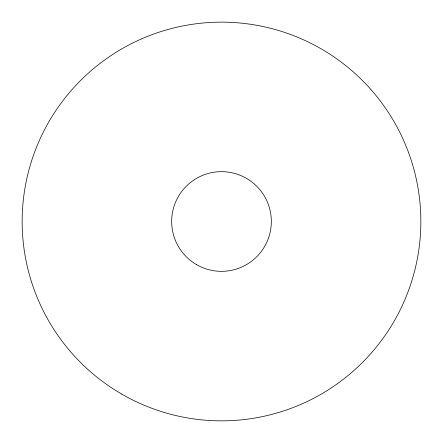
<?xml version="1.0" encoding="UTF-8"?>
<svg xmlns="http://www.w3.org/2000/svg" width="443" height="443" viewBox="0 0 443 443"><rect width="100%" height="100%" fill="white"/><g stroke="black" fill="none" stroke-linecap="round" stroke-linejoin="round"><path stroke-width="0.66" d="M121.825 394.143A199.35 199.35 0 0 0 420.85 221.5A199.35 199.35 0 0 0 121.825 48.857A199.35 199.35 0 0 0 121.825 394.143M196.581 264.659A49.837 49.837 0 0 0 271.337 221.5A49.837 49.837 0 0 0 196.581 178.341A49.837 49.837 0 0 0 196.581 264.659"/></g></svg>
